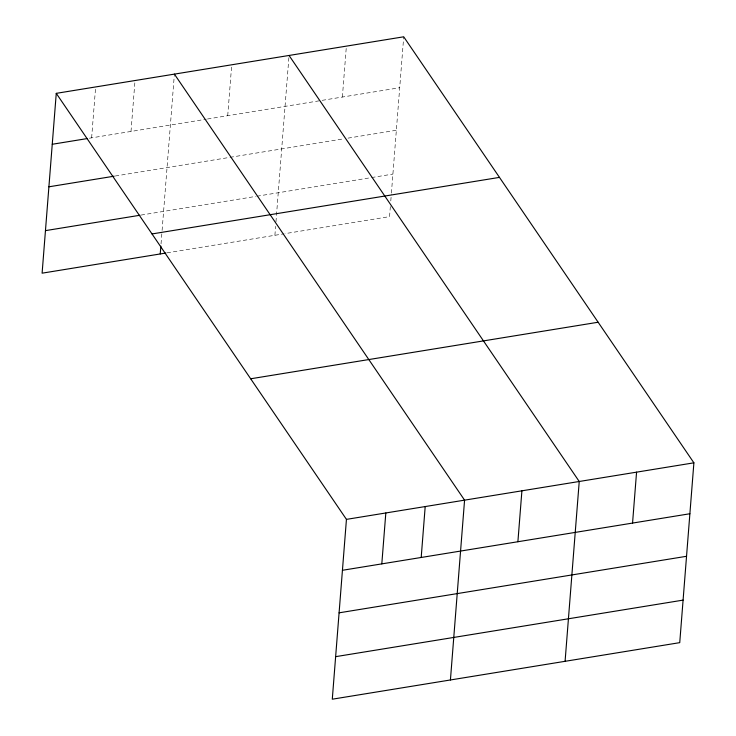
<?xml version="1.0" encoding="UTF-8"?>
<svg xmlns="http://www.w3.org/2000/svg" width="736" height="736" viewBox="0 0 736 736"><rect width="100%" height="100%" fill="white"/><g stroke="black" fill="none" stroke-linecap="round" stroke-linejoin="round"><path stroke-width="0.55" stroke-dasharray="3.68 2.76" d="M91.632 137.862L95.634 86.94M131.008 131.45L135.019 80.528M161.037 243.874L162.003 231.555M162.095 230.442L174.303 75.256M227.718 115.708L231.72 64.796M274.896 235.29L275.604 226.329M275.954 221.858L289.055 55.458M342.378 97.051L346.38 46.129M390.347 206.549L389.556 216.623L285.016 233.643M390.788 200.956L391.322 194.24M391.405 193.117L403.714 36.8M89.378 138.221L206.356 119.186M207.478 119.002L321.016 100.528M322.138 100.344L399.703 87.722M115.285 176.005L228.859 157.522M229.991 157.338L343.519 138.856M348.018 138.129L396.354 130.263M141.082 215.068L255.769 196.411M256.892 196.227L370.42 177.744M371.551 177.56L392.904 174.082M166.989 252.853L283.894 233.827"/><path stroke-width="1.1" d="M56.258 93.352L346.444 519.377L332.286 699.2L679.742 642.648L693.892 462.824L403.714 36.8L56.258 93.352L42.108 273.176L165.858 253.037M160.236 253.948L160.853 246.109M381.809 563.886L385.82 512.964M421.194 557.474L425.196 506.552M450.423 679.972L464.572 500.149L174.395 74.124M517.896 541.733L521.907 490.82M565.082 661.314L579.232 481.491L289.055 55.458M632.555 523.075L636.566 472.153M52.256 144.265L87.133 138.589M48.907 186.806L114.163 176.189M45.457 230.635L139.96 215.252M152.021 233.938L499.468 177.385M250.682 378.782L598.129 322.239M346.444 519.377L693.892 462.824M342.433 570.29L689.89 513.746M339.084 612.83L686.541 556.287M335.634 656.659L683.091 600.116"/></g></svg>
